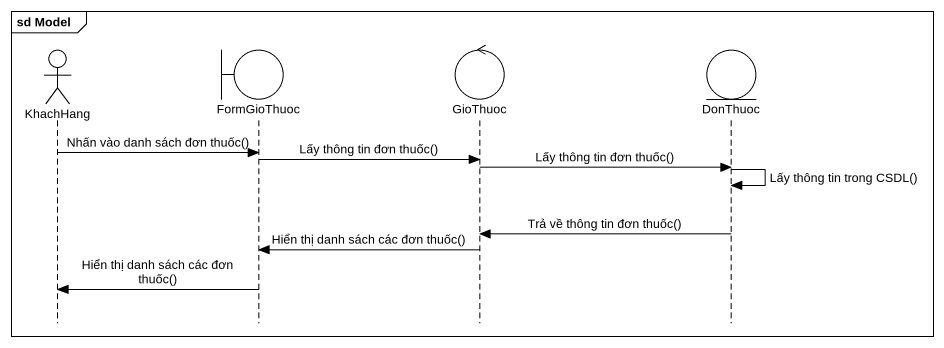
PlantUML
@startuml
mainframe sd Model
hide footbox
actor KhachHang
boundary FormGioThuoc
control GioThuoc
entity DonThuoc

KhachHang -> FormGioThuoc : Nhấn vào danh sách đơn thuốc()
FormGioThuoc -> GioThuoc : Lấy thông tin đơn thuốc()
GioThuoc -> DonThuoc : Lấy thông tin đơn thuốc()
DonThuoc -> DonThuoc : Lấy thông tin trong CSDL()
DonThuoc -> GioThuoc : Trả về thông tin đơn thuốc()
GioThuoc -> FormGioThuoc : Hiển thị danh sách các đơn thuốc()
FormGioThuoc -> KhachHang : Hiển thị danh sách các đơn thuốc()
@enduml
